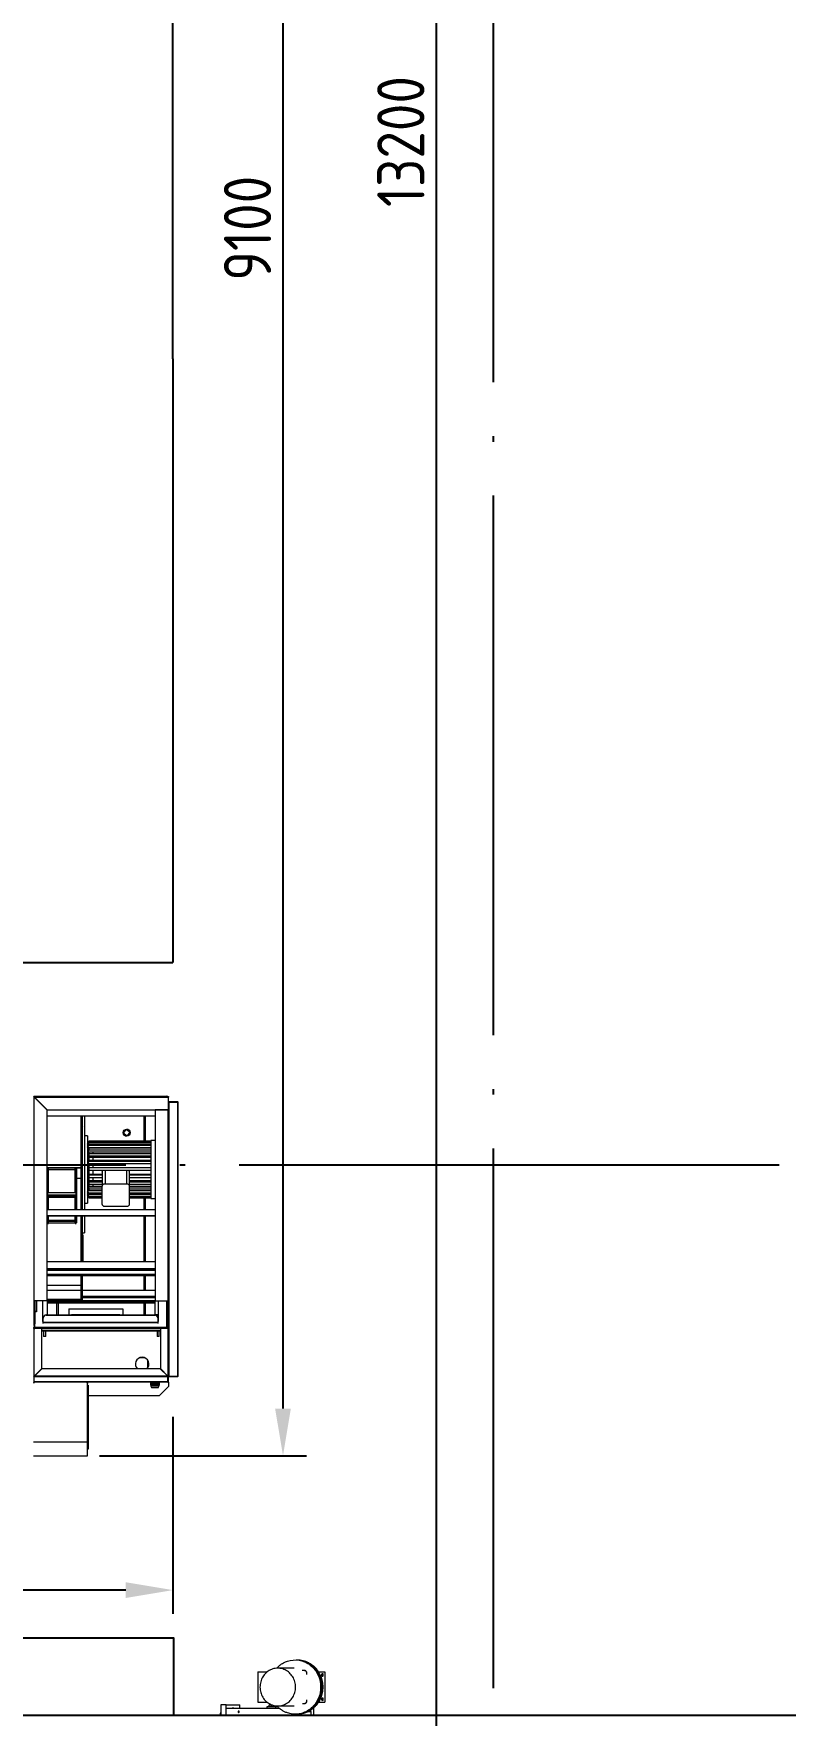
# Model space of a CAD drawing. Extents: x -2187 to 96136, y -11110 to 52208.
# Drawn here: x 51324 to 54108, y 23622 to 29856 of the extents above; entities that cross this region are included whole.
import ezdxf

# ---------------------------------------------------------------- set-up
doc = ezdxf.new("R2010")
doc.units = 0
doc.header["$LTSCALE"] = 1000
doc.header["$MEASUREMENT"] = 0
doc.linetypes.add('DOTE', pattern=[2.42, 2, -0.2, 0.02, -0.2])
for name, color, linetype in [('02', 7, 'Continuous'), ('DOTE', 14, 'DOTE'), ('设备型号', 7, 'Continuous')]:
    doc.layers.add(name, color=color, linetype=linetype)
doc.styles.get("Standard").update_dxf_attribs({"font": 'gbenor.shx', "bigfont": 'gbcbig.shx'})
doc.dimstyles.new('ISO-25', dxfattribs={"dimscale": 70, "dimtxt": 2.5, "dimasz": 2.5, "dimexe": 1.25, "dimexo": 0.625, "dimtad": 1, "dimtxsty": 'Standard', "dimcen": 2.5, "dimadec": 0, "dimazin": 0, "dimtfac": 1, "dimtmove": 0, "dimatfit": 3, "dimfxl": 0, "dimarcsym": 0})

# ---------------------------------------------------------------- blocks, each defined once
blk = doc.blocks.new('*D139')
at = {"color": 0, "lineweight": -2}
for p, q in [((50994.9, 33684.5), (52335.1, 33684.5)), ((52247.6, 33509.5), (52247.6, 24759.5)), ((51567.6, 24584.5), (52335.1, 24584.5))]:
    blk.add_line(p, q, dxfattribs=at)
at = {"color": 0}
for points in [[(52218.4, 33509.5), (52276.7, 33509.5), (52247.6, 33684.5)], [(52218.4, 24759.5), (52276.7, 24759.5), (52247.6, 24584.5)]]:
    blk.add_solid(points, dxfattribs=at)
at = {"layer": 'Defpoints', "color": 0}
for p in [(50951.1, 33684.5), (51523.8, 24584.5), (52247.6, 24584.5)]:
    blk.add_point(p, dxfattribs=at)
at = {"color": 0, "insert": (52116.3, 29134.5), "char_height": 175, "attachment_point": 5, "rotation": 90}
blk.add_mtext('9100', dxfattribs=at)
blk = doc.blocks.new('*D138')
at = {"color": 0, "lineweight": -2}
for p, q in [((47340.1, 24729.1), (47340.1, 23998.9)), ((51840.1, 24729.1), (51840.1, 23998.9)), ((51665.1, 24086.4), (47515.1, 24086.4))]:
    blk.add_line(p, q, dxfattribs=at)
at = {"color": 0}
for points in [[(47515.1, 24115.6), (47515.1, 24057.2), (47340.1, 24086.4)], [(51665.1, 24115.6), (51665.1, 24057.2), (51840.1, 24086.4)]]:
    blk.add_solid(points, dxfattribs=at)
at = {"layer": 'Defpoints', "color": 0}
for p in [(47340.1, 24772.8), (51840.1, 24772.8), (47340.1, 24086.4)]:
    blk.add_point(p, dxfattribs=at)
at = {"color": 0, "insert": (49605.7, 24217.7), "char_height": 175, "attachment_point": 5}
blk.add_mtext('4500', dxfattribs=at)
blk = doc.blocks.new('*D140')
at = {"color": 0, "lineweight": -2}
for p, q in [((52096.9, 35905.8), (52902.9, 35905.8)), ((52815.4, 35730.8), (52815.4, 22880.8)), ((46777.2, 22705.8), (52902.9, 22705.8))]:
    blk.add_line(p, q, dxfattribs=at)
at = {"color": 0}
for points in [[(52786.2, 35730.8), (52844.5, 35730.8), (52815.4, 35905.8)], [(52786.2, 22880.8), (52844.5, 22880.8), (52815.4, 22705.8)]]:
    blk.add_solid(points, dxfattribs=at)
at = {"layer": 'Defpoints', "color": 0}
for p in [(52053.1, 35905.8), (46733.5, 22705.8), (52815.4, 22705.8)]:
    blk.add_point(p, dxfattribs=at)
at = {"color": 0, "insert": (52684.1, 29455.8), "char_height": 175, "attachment_point": 5, "rotation": 90}
blk.add_mtext('13200', dxfattribs=at)

msp = doc.modelspace()

# ---------------------------------------------------------------- linework, layer by layer
msp.add_line((51840.112, 28649.808), (51840.112, 31182.378))
at = {"color": 7, "linetype": 'Continuous', "lineweight": 15}
for p, q in [((51325.824, 25914.04), (51323.824, 25914.04)), ((51326.324, 25914.54), (51326.324, 25916.54)), ((51326.324, 25916.54), (51823.824, 25916.54)), ((51326.324, 25913.333), (51373.824, 25865.833)), ((51327.032, 25914.04), (51823.824, 25914.04)), ((51374.532, 25866.54), (51327.032, 25914.04)), ((51331.824, 25917.04), (51817.824, 25917.04)), ((51334.824, 25906.247), (51334.824, 25904.833)), ((51357.824, 25881.833), (51357.824, 25883.247)), ((51823.824, 25916.54), (51823.824, 25914.04)), ((51823.824, 25866.54), (51823.824, 25914.04)), ((51823.824, 25897.04), (51856.824, 25897.04)), ((51823.824, 25895.54), (51856.824, 25895.54)), ((51825.824, 25895.04), (51823.824, 25895.04)), ((51825.824, 24879.04), (51825.824, 25895.04)), ((51856.824, 25895.04), (51825.824, 25895.04)), ((51856.824, 25895.54), (51856.824, 25897.04)), ((51856.824, 25895.04), (51856.824, 24879.04)), ((51857.324, 25895.04), (51856.824, 25895.04)), ((51857.324, 25895.04), (51858.824, 25895.04)), ((51858.824, 24879.04), (51858.824, 25895.04)), ((51373.824, 25866.54), (51373.824, 25865.833)), ((51374.532, 25866.54), (51373.824, 25866.54)), ((51373.824, 25159.54), (51373.824, 25865.833)), ((51373.824, 25843.94), (51773.824, 25843.94)), ((51374.532, 25866.54), (51823.824, 25866.54)), ((51498.824, 25843.94), (51498.824, 25496.555)), ((51503.824, 25843.94), (51503.824, 25496.555)), ((51511.824, 25843.94), (51511.824, 25521.009)), ((51738.824, 25750.54), (51738.824, 25843.94)), ((51773.824, 25866.04), (51773.824, 25866.54)), ((51821.624, 25866.04), (51773.824, 25866.04)), ((51773.824, 25866.04), (51773.824, 25158.54)), ((51785.824, 25866.54), (51785.824, 25866.04)), ((51815.824, 25866.54), (51815.824, 25866.04)), ((51816.824, 25866.54), (51816.824, 25866.04)), ((51818.824, 25866.54), (51818.824, 25866.04)), ((51821.624, 25866.04), (51821.624, 25158.54)), ((51821.624, 25866.04), (51823.824, 25866.04)), ((51821.824, 25866.54), (51821.824, 25866.04)), ((51823.824, 25866.04), (51823.824, 25866.54)), ((51823.824, 25866.04), (51823.824, 25158.54)), ((51523.824, 25770.54), (51511.824, 25770.54)), ((51523.824, 25770.54), (51523.824, 25520.54)), ((51529.643, 25750.54), (51523.824, 25742.215)), ((51523.824, 25742.157), (51529.643, 25750.48)), ((51529.643, 25748.442), (51523.824, 25740.301)), ((51523.824, 25737.992), (51529.643, 25745.985)), ((51758.349, 25750.54), (51529.643, 25750.54)), ((51529.643, 25750.48), (51529.643, 25750.54)), ((51758.349, 25750.48), (51529.643, 25750.48)), ((51529.643, 25745.985), (51529.643, 25748.442)), ((51758.349, 25748.442), (51529.643, 25748.442)), ((51758.349, 25745.985), (51529.643, 25745.985)), ((51656.835, 25781.531), (51668.315, 25794.029)), ((51669.333, 25770.051), (51656.835, 25781.531)), ((51680.814, 25782.549), (51668.315, 25794.029)), ((51669.333, 25770.051), (51680.814, 25782.549)), ((51773.824, 25753.04), (51758.349, 25753.04)), ((51758.349, 25753.04), (51758.349, 25538.04)), ((51523.954, 25740.482), (51523.824, 25740.482)), ((51529.643, 25739.53), (51523.824, 25732.117)), ((51527.173, 25736.383), (51523.824, 25736.383)), ((51526.884, 25736.015), (51523.824, 25736.015)), ((51523.824, 25727.526), (51529.643, 25734.645)), ((51523.922, 25732.274), (51523.824, 25733.032)), ((51758.349, 25726.094), (51523.824, 25726.094)), ((51529.643, 25724.213), (51523.824, 25718.033)), ((51523.824, 25711.474), (51529.643, 25717.232)), ((51758.349, 25710.315), (51523.824, 25710.315)), ((51529.643, 25703.534), (51523.824, 25699.009)), ((51523.824, 25690.928), (51529.643, 25694.934)), ((51758.349, 25690.122), (51523.824, 25690.122)), ((51529.643, 25734.645), (51529.643, 25739.53)), ((51758.349, 25739.53), (51529.643, 25739.53)), ((51758.349, 25734.645), (51529.643, 25734.645)), ((51529.643, 25717.232), (51529.643, 25724.213)), ((51758.349, 25724.213), (51529.643, 25724.213)), ((51758.349, 25717.232), (51529.643, 25717.232)), ((51529.643, 25694.934), (51529.643, 25703.534)), ((51758.349, 25703.534), (51529.643, 25703.534)), ((51758.349, 25694.934), (51529.643, 25694.934)), ((51373.824, 25651.616), (51498.824, 25651.616)), ((51373.824, 25645.87), (51376.947, 25645.87)), ((51376.947, 25496.555), (51376.947, 25651.616)), ((51378.947, 25560.151), (51378.947, 25651.616)), ((51378.947, 25645.87), (51476.824, 25645.87)), ((51476.824, 25645.87), (51476.824, 25565.24)), ((51477.947, 25560.151), (51477.947, 25651.616)), ((51481.947, 25496.555), (51481.947, 25651.616)), ((51482.824, 25651.616), (51482.824, 25496.555)), ((51529.643, 25678.903), (51523.824, 25676.341)), ((51523.824, 25667.289), (51526.323, 25668.14)), ((51758.349, 25666.891), (51523.824, 25666.891)), ((51529.643, 25651.999), (51523.824, 25651.574)), ((51523.824, 25642.168), (51529.643, 25641.988)), ((51578.349, 25626.651), (51523.824, 25626.651)), ((51529.643, 25624.654), (51523.824, 25626.396)), ((51526.323, 25668.14), (51758.349, 25668.14)), ((51529.643, 25675.662), (51529.643, 25678.903)), ((51758.349, 25678.903), (51529.643, 25678.903)), ((51758.349, 25675.662), (51529.643, 25675.662)), ((51529.643, 25641.988), (51529.643, 25651.999)), ((51758.349, 25651.999), (51529.643, 25651.999)), ((51758.349, 25641.988), (51529.643, 25641.988)), ((51529.643, 25614.949), (51529.643, 25624.654)), ((51578.349, 25624.654), (51529.643, 25624.654)), ((51578.349, 25635.559), (51578.349, 25584.077)), ((51678.349, 25635.559), (51678.349, 25584.077)), ((51758.349, 25626.651), (51678.349, 25626.651)), ((51758.349, 25624.654), (51678.349, 25624.654)), ((51378.947, 25560.151), (51477.947, 25560.151)), ((51482.824, 25613.54), (51498.824, 25613.54)), ((51523.824, 25617.277), (51529.643, 25614.949)), ((51578.349, 25603.078), (51523.824, 25603.078)), ((51529.643, 25598.733), (51523.824, 25602.522)), ((51523.824, 25594.312), (51529.643, 25589.994)), ((51578.349, 25582.399), (51523.824, 25582.399)), ((51529.643, 25576.002), (51523.824, 25581.58)), ((51523.824, 25574.838), (51529.643, 25568.825)), ((51578.349, 25566.023), (51523.824, 25566.023)), ((51529.643, 25558.009), (51523.824, 25564.997)), ((51523.824, 25560.182), (51529.643, 25552.883)), ((51526.884, 25555.065), (51523.972, 25558.775)), ((51578.349, 25614.949), (51529.643, 25614.949)), ((51529.643, 25589.994), (51529.643, 25598.733)), ((51578.349, 25598.733), (51529.643, 25598.733)), ((51578.349, 25589.994), (51529.643, 25589.994)), ((51578.349, 25576.002), (51529.643, 25576.002)), ((51529.643, 25568.825), (51529.643, 25576.002)), ((51578.349, 25568.825), (51529.643, 25568.825)), ((51578.349, 25516.233), (51578.349, 25584.077)), ((51588.349, 25592.557), (51668.349, 25592.557)), ((51758.349, 25614.949), (51678.349, 25614.949)), ((51758.349, 25603.078), (51678.349, 25603.078)), ((51758.349, 25598.733), (51678.349, 25598.733)), ((51758.349, 25589.994), (51678.349, 25589.994)), ((51678.349, 25584.077), (51678.349, 25516.233)), ((51758.349, 25582.399), (51678.349, 25582.399)), ((51758.349, 25576.002), (51678.349, 25576.002)), ((51758.349, 25568.825), (51678.349, 25568.825)), ((51758.349, 25566.023), (51678.349, 25566.023)), ((51373.824, 25553.667), (51376.947, 25553.667)), ((51373.824, 25547.076), (51376.947, 25547.076)), ((51773.824, 25496.555), (51373.824, 25496.555)), ((51378.947, 25496.555), (51378.947, 25551.311)), ((51378.947, 25551.311), (51477.947, 25551.311)), ((51378.947, 25547.076), (51476.824, 25547.076)), ((51378.947, 25542.761), (51476.824, 25542.761)), ((51476.824, 25547.076), (51476.824, 25496.555)), ((51477.947, 25496.555), (51477.947, 25551.311)), ((51511.824, 25521.009), (51511.824, 25496.555)), ((51511.824, 25520.54), (51523.824, 25520.54)), ((51527.903, 25555.065), (51523.824, 25555.065)), ((51529.643, 25545.982), (51523.824, 25553.903)), ((51523.824, 25551.343), (51526.323, 25547.871)), ((51523.954, 25550.599), (51523.824, 25550.779)), ((51524.36, 25550.599), (51523.824, 25550.599)), ((51524.594, 25550.274), (51523.824, 25550.274)), ((51529.643, 25540.739), (51523.824, 25549.053)), ((51523.824, 25548.865), (51529.643, 25540.54)), ((51526.323, 25547.871), (51526.845, 25547.871)), ((51578.349, 25558.009), (51529.643, 25558.009)), ((51529.643, 25552.883), (51529.643, 25558.009)), ((51578.349, 25552.883), (51529.643, 25552.883)), ((51578.349, 25545.982), (51529.643, 25545.982)), ((51529.643, 25544.953), (51529.643, 25545.982)), ((51578.349, 25544.953), (51529.643, 25544.953)), ((51578.349, 25540.739), (51529.643, 25540.739)), ((51529.643, 25540.54), (51529.643, 25540.739)), ((51529.643, 25540.54), (51578.349, 25540.54)), ((51668.349, 25507.752), (51588.349, 25507.752)), ((51758.349, 25558.009), (51678.349, 25558.009)), ((51758.349, 25552.883), (51678.349, 25552.883)), ((51758.349, 25545.982), (51678.349, 25545.982)), ((51758.349, 25544.953), (51678.349, 25544.953)), ((51758.349, 25540.739), (51678.349, 25540.739)), ((51678.349, 25540.54), (51758.349, 25540.54)), ((51738.824, 25496.555), (51738.824, 25540.54)), ((51758.349, 25538.04), (51773.824, 25538.04)), ((51373.824, 25474.648), (51773.824, 25474.648)), ((51373.824, 25473.203), (51773.824, 25473.203)), ((51373.824, 25448.196), (51376.947, 25448.196)), ((51373.824, 25448.04), (51376.833, 25448.04)), ((51376.947, 25445.54), (51376.947, 25473.203)), ((51376.947, 25445.54), (51378.947, 25445.54)), ((51378.947, 25457.277), (51378.947, 25473.203)), ((51378.947, 25457.277), (51477.947, 25457.277)), ((51378.947, 25445.54), (51378.947, 25454.169)), ((51378.947, 25454.169), (51477.947, 25454.169)), ((51378.947, 25448.196), (51476.824, 25448.196)), ((51378.947, 25448.04), (51476.824, 25448.04)), ((51476.824, 25473.203), (51476.824, 25461.17)), ((51476.824, 25454.169), (51476.824, 25448.196)), ((51476.824, 25448.04), (51477.947, 25448.04)), ((51476.824, 25448.04), (51476.824, 25448.04)), ((51477.947, 25457.277), (51477.947, 25473.203)), ((51477.947, 25445.54), (51477.947, 25454.169)), ((51477.947, 25445.54), (51481.947, 25445.54)), ((51481.947, 25445.54), (51481.947, 25473.203)), ((51481.947, 25448.04), (51482.824, 25448.04)), ((51482.824, 25473.203), (51482.824, 25448.04)), ((51498.824, 25473.203), (51498.824, 25303.94)), ((51503.824, 25473.203), (51503.824, 25303.94)), ((51511.824, 25473.203), (51511.824, 25410.54)), ((51738.824, 25303.94), (51738.824, 25473.203)), ((51503.824, 25410.54), (51511.824, 25410.54)), ((51506.824, 25402.892), (51503.824, 25402.892)), ((51506.824, 25397.539), (51503.824, 25397.539)), ((51506.824, 25402.892), (51506.824, 25397.539)), ((51506.824, 25397.539), (51506.824, 25303.94)), ((51373.824, 25303.94), (51773.824, 25303.94)), ((51373.824, 25278.94), (51773.824, 25278.94)), ((51373.824, 25272.048), (51773.824, 25272.048)), ((51373.824, 25257.276), (51773.824, 25257.276)), ((51373.824, 25252.935), (51773.824, 25252.935)), ((51498.824, 25252.935), (51498.824, 25163.634)), ((51503.824, 25252.935), (51503.824, 25163.634)), ((51738.824, 25198.011), (51738.824, 25252.935)), ((51373.824, 25198.011), (51498.824, 25198.011)), ((51503.824, 25198.011), (51773.824, 25198.011)), ((51326.824, 25159.54), (51373.824, 25159.54)), ((51326.824, 25067.58), (51326.824, 25159.54)), ((51334.824, 25159.54), (51334.824, 25118.863)), ((51357.824, 25081.629), (51357.824, 25159.54)), ((51503.824, 25163.634), (51373.824, 25163.634)), ((51503.824, 25160.618), (51373.824, 25160.618)), ((51373.824, 25160.033), (51773.824, 25160.033)), ((51373.824, 25159.54), (51373.824, 25107.247)), ((51373.824, 25158.064), (51773.824, 25158.064)), ((51373.824, 25153.375), (51773.824, 25153.375)), ((51373.824, 25151.105), (51773.824, 25151.105)), ((51408.824, 25151.105), (51408.824, 25106.54)), ((51453.824, 25129.54), (51653.824, 25129.54)), ((51453.824, 25129.54), (51453.824, 25106.54)), ((51503.824, 25163.634), (51498.824, 25163.634)), ((51773.824, 25174.893), (51503.824, 25174.893)), ((51503.824, 25173.416), (51773.824, 25173.416)), ((51503.824, 25170.464), (51773.824, 25170.464)), ((51503.824, 25163.634), (51503.824, 25160.618)), ((51653.824, 25129.54), (51653.824, 25106.54)), ((51738.824, 25106.54), (51738.824, 25151.105)), ((51773.824, 25158.54), (51821.624, 25158.54)), ((51773.824, 25107.04), (51773.824, 25158.54)), ((51785.824, 25158.54), (51785.824, 25081.629)), ((51815.824, 25158.54), (51815.824, 25059.722)), ((51823.824, 25158.54), (51821.624, 25158.54)), ((51821.824, 25158.54), (51821.824, 25157.54)), ((51821.824, 25059.54), (51821.824, 25157.54)), ((51821.824, 25157.54), (51823.824, 25157.54)), ((51823.824, 25157.54), (51823.824, 25158.54)), ((51823.824, 25059.54), (51823.824, 25157.54)), ((51325.824, 25067.737), (51325.824, 25060.745)), ((51325.824, 25060.745), (51327.824, 25060.745)), ((51326.499, 25059.922), (51326.324, 25059.747)), ((51327.824, 25117.986), (51326.824, 25117.986)), ((51327.585, 25059.594), (51327.532, 25059.54)), ((51327.824, 25117.986), (51327.824, 25073.188)), ((51327.824, 25059.722), (51327.824, 25073.188)), ((51815.824, 25059.722), (51327.824, 25059.722)), ((51327.824, 25059.722), (51327.824, 25058.276)), ((51334.824, 25118.863), (51328.024, 25118.863)), ((51328.024, 25117.899), (51328.024, 25118.863)), ((51334.824, 25117.899), (51328.024, 25117.899)), ((51334.824, 25118.863), (51334.824, 25117.899)), ((51357.824, 25091.247), (51359.824, 25093.247)), ((51359.824, 25091.833), (51357.824, 25089.833)), ((51358.324, 25081.629), (51357.824, 25081.629)), ((51358.324, 25081.629), (51358.324, 25076.415)), ((51358.324, 25076.415), (51359.824, 25076.415)), ((51359.824, 25095.924), (51359.824, 25096.761)), ((51359.824, 25078.11), (51359.824, 25095.924)), ((51783.824, 25078.11), (51359.824, 25078.11)), ((51359.824, 25078.11), (51359.824, 25077.73)), ((51359.824, 25076.415), (51359.824, 25077.73)), ((51359.824, 25077.73), (51783.824, 25077.73)), ((51369.824, 25106.364), (51369.824, 25105.527)), ((51369.824, 25106.364), (51773.824, 25106.364)), ((51369.824, 25105.527), (51773.824, 25105.527)), ((51372.941, 25106.364), (51373.824, 25107.247)), ((51373.824, 25107.247), (51373.824, 25106.54)), ((51373.824, 25106.54), (51374.532, 25106.54)), ((51374.532, 25106.54), (51374.355, 25106.364)), ((51374.532, 25106.54), (51785.824, 25106.54)), ((51463.824, 25108.069), (51643.824, 25108.069)), ((51463.824, 25108.069), (51463.824, 25106.54)), ((51643.824, 25106.54), (51643.824, 25108.069)), ((51773.824, 25106.54), (51773.824, 25107.04)), ((51785.824, 25107.04), (51773.824, 25107.04)), ((51773.824, 25105.527), (51773.824, 25106.364)), ((51783.824, 25096.761), (51783.824, 25095.924)), ((51783.824, 25095.924), (51783.824, 25078.11)), ((51783.824, 25077.73), (51783.824, 25078.11)), ((51783.824, 25077.73), (51783.824, 25076.415)), ((51783.824, 25076.415), (51785.324, 25076.415)), ((51785.324, 25076.415), (51785.324, 25081.629)), ((51785.824, 25081.629), (51785.324, 25081.629)), ((51821.624, 25107.04), (51815.824, 25107.04)), ((51815.824, 25106.54), (51821.824, 25106.54)), ((51815.824, 25059.722), (51815.824, 25058.276)), ((51821.624, 25107.04), (51821.824, 25107.04)), ((51325.824, 25059.04), (51323.824, 25059.04)), ((51326.324, 25054.04), (51323.824, 25054.04)), ((51326.324, 25058.54), (51326.324, 25056.54)), ((51326.324, 25054.04), (51326.324, 25056.54)), ((51353.824, 25056.54), (51326.324, 25056.54)), ((51326.324, 24879.747), (51326.324, 25054.04)), ((51327.032, 25059.04), (51327.532, 25059.54)), ((51327.824, 25059.54), (51327.532, 25059.54)), ((51815.824, 25058.276), (51327.824, 25058.276)), ((51353.824, 24907.247), (51353.824, 25056.54)), ((51793.824, 25056.54), (51353.824, 25056.54)), ((51793.824, 25046.54), (51353.824, 25046.54)), ((51361.074, 25046.54), (51361.074, 25026.54)), ((51369.074, 25026.54), (51361.074, 25026.54)), ((51369.074, 25026.54), (51369.074, 25046.54)), ((51781.074, 25046.54), (51781.074, 25026.54)), ((51789.074, 25026.54), (51781.074, 25026.54)), ((51789.074, 25026.54), (51789.074, 25046.54)), ((51821.324, 25056.54), (51793.824, 25056.54)), ((51793.824, 25056.54), (51793.824, 24907.247)), ((51823.824, 25059.54), (51815.824, 25059.54)), ((51821.324, 25056.54), (51821.324, 25054.04)), ((51823.824, 25056.54), (51821.324, 25056.54)), ((51821.324, 25054.04), (51821.324, 24879.747)), ((51823.824, 25054.04), (51821.324, 25054.04)), ((51823.824, 25059.04), (51823.824, 25059.54)), ((51823.824, 25059.04), (51823.824, 25056.54)), ((51823.824, 25054.04), (51823.824, 25056.54)), ((51823.824, 25054.04), (51823.824, 24879.04)), ((51718.824, 24948.54), (51732.824, 24948.54)), ((51745.318, 24940.193), (51745.318, 24908.888)), ((51746.025, 24939.269), (51746.025, 24909.811)), ((51747.025, 24937.789), (51747.025, 24911.291)), ((51325.824, 24879.04), (51323.824, 24879.04)), ((51323.824, 24876.54), (51325.824, 24876.54)), ((51325.824, 24858.64), (51325.824, 24876.54)), ((51326.178, 24858.64), (51326.178, 24876.54)), ((51821.471, 24876.54), (51326.178, 24876.54)), ((51353.824, 24907.247), (51326.324, 24879.747)), ((51326.324, 24878.54), (51326.324, 24876.54)), ((51327.032, 24879.04), (51354.532, 24906.54)), ((51820.617, 24879.04), (51327.032, 24879.04)), ((51793.117, 24906.54), (51354.532, 24906.54)), ((51793.117, 24906.54), (51820.617, 24879.04)), ((51821.324, 24879.747), (51793.824, 24907.247)), ((51821.324, 24878.54), (51821.324, 24876.54)), ((51821.471, 24858.64), (51821.471, 24876.54)), ((51821.824, 24879.04), (51823.824, 24879.04)), ((51821.824, 24858.64), (51821.824, 24876.54)), ((51823.824, 24876.54), (51821.824, 24876.54)), ((51823.824, 24879.04), (51825.824, 24879.04)), ((51823.824, 24876.54), (51823.824, 24879.04)), ((51856.824, 24878.54), (51823.824, 24878.54)), ((51856.824, 24877.04), (51823.824, 24877.04)), ((51823.824, 24858.64), (51823.824, 24876.54)), ((51825.824, 24879.04), (51856.824, 24879.04)), ((51856.824, 24879.04), (51857.324, 24879.04)), ((51856.824, 24878.54), (51856.824, 24877.04)), ((51857.324, 24879.04), (51858.824, 24879.04)), ((51323.824, 24858.64), (51325.824, 24858.64)), ((51324.362, 24857.271), (51324.362, 24854.544)), ((51324.362, 24856.54), (51325.924, 24856.54)), ((51325.924, 24858.54), (51325.924, 24856.54)), ((51821.724, 24856.54), (51325.924, 24856.54)), ((51821.471, 24858.64), (51326.178, 24858.64)), ((51523.824, 24856.54), (51523.824, 24852.54)), ((51523.824, 24636.54), (51523.824, 24852.54)), ((51523.824, 24845.54), (51525.824, 24845.54)), ((51525.824, 24825.54), (51523.824, 24825.54)), ((51525.824, 24845.54), (51525.824, 24825.54)), ((51525.824, 24825.54), (51525.824, 24628.54)), ((51757.324, 24856.54), (51757.324, 24855.04)), ((51789.324, 24855.04), (51757.324, 24855.04)), ((51757.324, 24855.04), (51757.324, 24845.656)), ((51757.561, 24845.54), (51757.524, 24845.54)), ((51757.561, 24845.54), (51789.087, 24845.54)), ((51759.603, 24839.364), (51787.046, 24839.364)), ((51760.324, 24855.04), (51760.324, 24850.04)), ((51786.324, 24850.04), (51760.324, 24850.04)), ((51762.635, 24836.941), (51784.014, 24836.941)), ((51786.324, 24850.04), (51786.324, 24855.04)), ((51823.824, 24841.54), (51788.824, 24806.54)), ((51789.124, 24845.54), (51789.087, 24845.54)), ((51789.324, 24856.54), (51789.324, 24855.04)), ((51789.324, 24855.04), (51789.324, 24845.656)), ((51821.724, 24858.54), (51821.724, 24856.54)), ((51823.824, 24856.54), (51821.724, 24856.54)), ((51823.824, 24858.64), (51821.824, 24858.64)), ((51823.824, 24856.54), (51823.824, 24841.54)), ((51788.824, 24806.54), (51525.824, 24806.54)), ((51323.824, 24636.54), (51523.824, 24636.54)), ((51523.824, 24584.54), (51523.824, 24636.54)), ((51523.824, 24628.54), (51525.824, 24628.54)), ((51525.824, 24628.54), (51525.824, 24608.54)), ((51323.824, 24584.54), (51523.824, 24584.54)), ((51525.824, 24608.54), (51523.824, 24608.54)), ((52154.815, 23783.007), (52154.815, 23671.007)), ((52154.815, 23783.007), (52188.616, 23783.007)), ((52288.734, 23797.09), (52228.212, 23797.09)), ((52378.88, 23783.007), (52402.179, 23783.007)), ((52402.179, 23783.007), (52402.179, 23671.007)), ((52036.756, 23660.507), (52017.962, 23660.507)), ((52017.962, 23660.507), (52017.962, 23623.507)), ((52234.59, 23647.507), (52036.506, 23647.507)), ((52036.506, 23647.507), (52036.506, 23623.507)), ((52036.756, 23647.507), (52036.756, 23660.507)), ((52036.756, 23660.507), (52087.717, 23660.507)), ((52087.717, 23647.507), (52087.717, 23660.507)), ((52154.815, 23671.007), (52188.616, 23671.007)), ((52188.577, 23647.507), (52188.577, 23655.507)), ((52188.577, 23655.507), (52219.708, 23655.507)), ((52207.55, 23660.007), (52198.153, 23660.007)), ((52219.708, 23655.507), (52219.708, 23647.507)), ((52219.708, 23655.507), (52226.118, 23655.507)), ((52228.212, 23656.925), (52288.76, 23656.925)), ((52309.017, 23627.007), (52309.017, 23623.507)), ((52316.884, 23623.507), (52316.884, 23628.054)), ((52341.785, 23636.507), (52349.819, 23636.507)), ((52349.819, 23636.507), (52349.819, 23641.068)), ((52352.213, 23636.507), (52349.819, 23636.507)), ((52352.213, 23623.507), (52352.213, 23636.507)), ((52358.661, 23647.507), (52360.08, 23647.507)), ((52360.08, 23647.507), (52360.08, 23623.507)), ((52378.967, 23671.007), (52402.179, 23671.007))]:
    msp.add_line(p, q, dxfattribs=at)
at = {"color": 8, "linetype": 'Continuous', "lineweight": 15}
for p, q in [((51326.324, 25067.58), (51326.324, 25913.333)), ((51328.024, 25913.047), (51328.024, 25911.633)), ((51733.324, 25750.54), (51733.324, 25843.94)), ((51818.324, 25866.04), (51818.324, 25866.54)), ((51529.042, 25726.094), (51529.042, 25723.664)), ((51529.042, 25710.315), (51529.042, 25703.179)), ((51529.042, 25690.122), (51529.042, 25678.655)), ((51543.824, 25726.094), (51543.824, 25724.213)), ((51543.824, 25710.315), (51543.824, 25703.534)), ((51543.824, 25690.122), (51543.824, 25678.903)), ((51373.824, 25652.513), (51498.824, 25652.513)), ((51529.042, 25666.891), (51529.042, 25651.969)), ((51529.042, 25641.999), (51529.042, 25626.651)), ((51543.824, 25666.891), (51543.824, 25651.999)), ((51543.824, 25641.988), (51543.824, 25626.651)), ((51588.349, 25641.988), (51588.349, 25592.557)), ((51668.349, 25641.988), (51668.349, 25592.557)), ((51529.042, 25615.185), (51529.042, 25603.078)), ((51529.042, 25590.341), (51529.042, 25582.399)), ((51529.042, 25569.339), (51529.042, 25566.023)), ((51543.824, 25614.949), (51543.824, 25603.078)), ((51543.824, 25589.994), (51543.824, 25582.399)), ((51543.824, 25568.825), (51543.824, 25566.023)), ((51733.324, 25496.555), (51733.324, 25540.54)), ((51733.324, 25303.94), (51733.324, 25473.203)), ((51773.824, 25273.624), (51373.824, 25273.624)), ((51773.824, 25272.048), (51373.824, 25272.048)), ((51733.324, 25198.011), (51733.324, 25252.935)), ((51373.824, 25216.607), (51498.824, 25216.607)), ((51328.024, 25159.54), (51328.024, 25118.863)), ((51414.324, 25151.105), (51414.324, 25106.54)), ((51733.324, 25106.54), (51733.324, 25151.105)), ((51821.624, 25158.54), (51821.624, 25107.04)), ((51326.324, 25059.747), (51326.324, 25060.022)), ((51818.324, 25107.04), (51818.324, 25106.54)), ((51327.824, 25059.04), (51327.032, 25059.04)), ((51793.824, 25048.94), (51353.824, 25048.94)), ((51823.824, 25059.04), (51815.824, 25059.04)), ((51717.576, 24948.14), (51734.073, 24948.14))]:
    msp.add_line(p, q, dxfattribs=at)
at = {"color": 7, "linetype": 'Continuous', "lineweight": 15, "flags": 128}
for points in [[(51329.041, 25916.54), (51330.264, 25916.886), (51331.824, 25917.04)], [(51823.824, 25895.04), (51823.863, 25895.43), (51823.888, 25895.54)], [(51523.824, 25558.048), (51523.959, 25558.936), (51524.261, 25559.607)], [(51578.349, 25584.077), (51578.541, 25585.731), (51579.111, 25587.322), (51580.035, 25588.788), (51581.278, 25590.073), (51582.794, 25591.128), (51584.523, 25591.912), (51586.398, 25592.394), (51588.349, 25592.557)], [(51668.349, 25592.557), (51670.3, 25592.394), (51672.176, 25591.912), (51673.905, 25591.128), (51675.42, 25590.073), (51676.664, 25588.788), (51677.588, 25587.322), (51678.157, 25585.731), (51678.349, 25584.077)], [(51588.349, 25507.752), (51586.398, 25507.915), (51584.523, 25508.398), (51582.794, 25509.182), (51581.278, 25510.236), (51580.035, 25511.521), (51579.111, 25512.987), (51578.541, 25514.578), (51578.349, 25516.233)], [(51678.349, 25516.233), (51678.157, 25514.578), (51677.588, 25512.987), (51676.664, 25511.521), (51675.42, 25510.236), (51673.905, 25509.182), (51672.176, 25508.398), (51670.3, 25507.915), (51668.349, 25507.752)], [(51325.824, 25060.745), (51325.872, 25060.51), (51326.015, 25060.284), (51326.246, 25060.075), (51326.557, 25059.893), (51326.935, 25059.743), (51327.368, 25059.632), (51327.824, 25059.564)], [(51328.024, 25117.899), (51327.985, 25117.897), (51327.948, 25117.892), (51327.913, 25117.883), (51327.883, 25117.871), (51327.858, 25117.856), (51327.84, 25117.84), (51327.828, 25117.822), (51327.824, 25117.803)], [(51823.888, 24878.54), (51823.863, 24878.65), (51823.824, 24879.04)], [(52224.529, 23796.815), (52224.883, 23797.212), (52225.379, 23797.759), (52226.871, 23799.354), (52228.376, 23800.889), (52229.903, 23802.374), (52231.458, 23803.815), (52233.05, 23805.22), (52234.684, 23806.594), (52236.372, 23807.944), (52238.174, 23809.313), (52238.773, 23809.753), (52239.852, 23810.54), (52242.688, 23812.479), (52245.909, 23814.483), (52249.392, 23816.462), (52256.715, 23820.028), (52264.312, 23822.932), (52274.767, 23825.727), (52285.467, 23827.249), (52296.267, 23827.473), (52307.021, 23826.395), (52317.582, 23824.033), (52327.811, 23820.428), (52334.026, 23817.543), (52339.941, 23814.265), (52342.084, 23812.944), (52344.069, 23811.642), (52345.862, 23810.387), (52347.022, 23809.544), (52347.558, 23809.15), (52347.954, 23808.855), (52348.345, 23808.56), (52352.798, 23804.941), (52357.703, 23800.324), (52358.326, 23799.683), (52358.947, 23799.032), (52359.566, 23798.37), (52360.183, 23797.695), (52360.801, 23797.008), (52361.509, 23796.201), (52362.17, 23795.437), (52363.345, 23794.065), (52366.054, 23790.627), (52368.866, 23786.67), (52374.259, 23777.811), (52378.811, 23768.321), (52382.41, 23758.363), (52385.01, 23748.048), (52386.576, 23737.492), (52387.088, 23726.815), (52386.537, 23716.141), (52384.934, 23705.591), (52382.296, 23695.286), (52378.661, 23685.344), (52376.02, 23679.598), (52373.049, 23674.044), (52369.779, 23668.726), (52366.384, 23663.843), (52363.1, 23659.665), (52361.92, 23658.297), (52361.257, 23657.536), (52360.918, 23657.15), (52360.668, 23656.869), (52356.668, 23652.665), (52352.514, 23648.833), (52351.744, 23648.177), (52350.964, 23647.528), (52350.172, 23646.884), (52349.366, 23646.246), (52348.547, 23645.612), (52347.712, 23644.981), (52346.721, 23644.254), (52345.542, 23643.403), (52343.723, 23642.142), (52341.709, 23640.835), (52337.24, 23638.189), (52332.43, 23635.68), (52327.473, 23633.448), (52319.343, 23630.509), (52310.986, 23628.354), (52302.474, 23627.007), (52302.474, 23627.007)], [(52296.616, 23627.007), (52302.182, 23627.183), (52307.73, 23627.709), (52313.238, 23628.584), (52318.688, 23629.805), (52324.06, 23631.367), (52329.336, 23633.265), (52334.497, 23635.493), (52339.525, 23638.042), (52344.402, 23640.903), (52349.111, 23644.067), (52353.636, 23647.522), (52357.961, 23651.256), (52362.07, 23655.257), (52365.949, 23659.509), (52369.585, 23663.999), (52372.964, 23668.709), (52376.076, 23673.625), (52378.908, 23678.728), (52381.451, 23684.001), (52383.696, 23689.425), (52385.635, 23694.98), (52387.262, 23700.649), (52388.57, 23706.41), (52389.555, 23712.243), (52390.214, 23718.128), (52390.544, 23724.044), (52390.544, 23729.971), (52390.214, 23735.887), (52389.555, 23741.772), (52388.57, 23747.605), (52387.262, 23753.366), (52385.635, 23759.034), (52383.696, 23764.59), (52381.451, 23770.014), (52378.908, 23775.287), (52376.076, 23780.39), (52372.964, 23785.305), (52369.585, 23790.016), (52365.949, 23794.506), (52362.07, 23798.758), (52357.961, 23802.759), (52353.636, 23806.493), (52349.111, 23809.948), (52344.402, 23813.112), (52339.525, 23815.973), (52334.497, 23818.522), (52329.336, 23820.749), (52324.06, 23822.648), (52318.688, 23824.21), (52313.238, 23825.43), (52307.73, 23826.306), (52302.182, 23826.832), (52296.616, 23827.007)], [(52300.036, 23627.007), (52305.603, 23627.183), (52311.15, 23627.709), (52316.658, 23628.584), (52322.108, 23629.805), (52327.48, 23631.367), (52332.756, 23633.265), (52337.917, 23635.493), (52342.945, 23638.042), (52347.822, 23640.903), (52352.531, 23644.067), (52357.056, 23647.522), (52361.381, 23651.256), (52365.49, 23655.257), (52369.369, 23659.509), (52373.005, 23663.999), (52376.385, 23668.709), (52379.496, 23673.625), (52382.328, 23678.728), (52384.871, 23684.001), (52387.116, 23689.425), (52389.055, 23694.98), (52390.682, 23700.649), (52391.99, 23706.41), (52392.975, 23712.243), (52393.634, 23718.128), (52393.964, 23724.044), (52393.964, 23729.971), (52393.634, 23735.887), (52392.975, 23741.772), (52391.99, 23747.605), (52390.682, 23753.366), (52389.055, 23759.034), (52387.116, 23764.59), (52384.871, 23770.014), (52382.328, 23775.287), (52379.496, 23780.39), (52376.385, 23785.305), (52373.005, 23790.016), (52369.369, 23794.506), (52365.49, 23798.758), (52361.381, 23802.759), (52357.056, 23806.493), (52352.531, 23809.948), (52347.822, 23813.112), (52342.945, 23815.973), (52337.917, 23818.522), (52332.756, 23820.749), (52327.48, 23822.648), (52322.108, 23824.21), (52316.658, 23825.43), (52311.15, 23826.306), (52305.603, 23826.832), (52300.036, 23827.007)], [(52228.212, 23656.925), (52232.91, 23657.104), (52237.584, 23657.638), (52242.21, 23658.527), (52246.765, 23659.764), (52251.226, 23661.344), (52255.569, 23663.258), (52259.773, 23665.498), (52263.816, 23668.05), (52267.678, 23670.904), (52271.338, 23674.043), (52274.779, 23677.452), (52277.982, 23681.113), (52280.932, 23685.009), (52283.613, 23689.118), (52286.012, 23693.421), (52288.116, 23697.894), (52289.915, 23702.516), (52291.4, 23707.263), (52292.562, 23712.11), (52293.397, 23717.034), (52293.9, 23722.008), (52294.067, 23727.007), (52293.9, 23732.007), (52293.397, 23736.981), (52292.562, 23741.904), (52291.4, 23746.752), (52289.915, 23751.499), (52288.116, 23756.121), (52286.012, 23760.594), (52283.613, 23764.897), (52280.932, 23769.006), (52277.982, 23772.902), (52274.779, 23776.563), (52271.338, 23779.972), (52267.678, 23783.111), (52263.816, 23785.964), (52259.773, 23788.517), (52255.569, 23790.757), (52251.226, 23792.671), (52246.765, 23794.251), (52242.21, 23795.488), (52237.584, 23796.376), (52232.91, 23796.911), (52228.212, 23797.09), (52223.513, 23796.911), (52218.839, 23796.376), (52214.213, 23795.488), (52209.658, 23794.251), (52205.197, 23792.671), (52200.854, 23790.757), (52196.65, 23788.517), (52192.607, 23785.964), (52188.746, 23783.111), (52185.085, 23779.972), (52181.644, 23776.563), (52178.441, 23772.902), (52175.491, 23769.006), (52172.81, 23764.897), (52170.411, 23760.594), (52168.307, 23756.121), (52166.508, 23751.499), (52165.023, 23746.752), (52163.861, 23741.904), (52163.026, 23736.981), (52162.524, 23732.007), (52162.356, 23727.007), (52162.524, 23722.008), (52163.026, 23717.034), (52163.861, 23712.11), (52165.023, 23707.263), (52166.508, 23702.516), (52168.307, 23697.894), (52170.411, 23693.421), (52172.81, 23689.118), (52175.491, 23685.009), (52178.441, 23681.113), (52181.644, 23677.452), (52185.085, 23674.043), (52188.746, 23670.904), (52192.607, 23668.05), (52196.65, 23665.498), (52200.854, 23663.258), (52205.197, 23661.344), (52209.658, 23659.764), (52214.213, 23658.527), (52218.839, 23657.638), (52223.513, 23657.104), (52228.212, 23656.925)], [(52393.628, 23766.507), (52393.142, 23766.695), (52392.688, 23767.244), (52392.298, 23768.118), (52391.999, 23769.257), (52391.811, 23770.584), (52391.747, 23772.007), (52391.811, 23773.431), (52391.999, 23774.757), (52392.298, 23775.896), (52392.688, 23776.771), (52393.142, 23777.32), (52393.628, 23777.507), (52394.115, 23777.32), (52394.569, 23776.771), (52394.959, 23775.896), (52395.258, 23774.757), (52395.445, 23773.431), (52395.51, 23772.007), (52395.445, 23770.584), (52395.258, 23769.257), (52394.959, 23768.118), (52394.569, 23767.244), (52394.115, 23766.695), (52393.628, 23766.507)], [(52064.104, 23647.507), (52063.724, 23648.422), (52063.217, 23649.207), (52062.665, 23649.655), (52062.093, 23649.746), (52061.527, 23649.475), (52060.995, 23648.855), (52060.52, 23647.914), (52060.369, 23647.507)], [(52083.491, 23633.007), (52084.39, 23633.198), (52085.152, 23633.74), (52085.661, 23634.551), (52085.84, 23635.507), (52085.661, 23636.464), (52085.152, 23637.275), (52084.39, 23637.817), (52083.491, 23638.007), (52082.592, 23637.817), (52081.83, 23637.275), (52081.321, 23636.464), (52081.142, 23635.507), (52081.321, 23634.551), (52081.83, 23633.74), (52082.592, 23633.198), (52083.491, 23633.007)], [(52198.153, 23660.007), (52197.255, 23659.82), (52196.375, 23659.261), (52195.53, 23658.343), (52194.739, 23657.083), (52194.017, 23655.507)], [(52211.687, 23655.507), (52210.965, 23657.083), (52210.173, 23658.343), (52209.329, 23659.261), (52208.449, 23659.82), (52207.55, 23660.007), (52206.652, 23659.82), (52205.771, 23659.261), (52204.927, 23658.343), (52204.136, 23657.083), (52203.414, 23655.507)], [(52393.628, 23676.507), (52393.142, 23676.695), (52392.688, 23677.244), (52392.298, 23678.118), (52391.999, 23679.257), (52391.811, 23680.584), (52391.747, 23682.007), (52391.811, 23683.431), (52391.999, 23684.757), (52392.298, 23685.896), (52392.688, 23686.771), (52393.142, 23687.32), (52393.628, 23687.507), (52394.115, 23687.32), (52394.569, 23686.771), (52394.959, 23685.896), (52395.258, 23684.757), (52395.445, 23683.431), (52395.51, 23682.007), (52395.445, 23680.584), (52395.258, 23679.257), (52394.959, 23678.118), (52394.569, 23677.244), (52394.115, 23676.695), (52393.628, 23676.507)]]:
    msp.add_lwpolyline(points, dxfattribs=at)
msp.add_lwpolyline([(46733.469, 23622.073), (46733.469, 23909.152), (51841.663, 23909.152), (51841.663, 23622.073)])
at = {"color": 7, "linetype": 'Continuous', "lineweight": 15}
msp.add_circle((51668.824, 25782.04), 13, dxfattribs=at)
for centre, radius, start, end in [((51326.324, 25914.04), 2.5, 90, 180), ((51326.324, 25914.04), 0.5, 90, 180), ((51327.111, 25912.913), 1.475, 104.8476436, 145.4955606), ((51817.824, 25911.04), 6, 66.4435357, 90), ((51825.824, 25895.04), 0.5, 90, 180), ((51856.824, 25895.04), 2, 0, 90), ((51856.824, 25895.04), 0.5, 0, 90), ((51508.824, 25799.04), 5, 306.8698976, 53.1301024), ((51668.824, 25782.04), 12, 92.4307992, 182.4307992), ((51668.824, 25782.04), 12, 182.4307992, 272.4307992), ((51668.824, 25782.04), 12, 2.4307992, 92.4307992), ((51668.824, 25782.04), 12, 272.4307992, 2.4307992), ((51327.994, 25114.795), 4.068, 89.5671709, 106.7048345), ((51369.63, 25096.558), 9.808, 88.8632887, 178.8162885), ((51369.63, 25095.721), 9.808, 88.8632887, 178.8162885), ((51774.019, 25096.558), 9.808, 1.1837115, 91.1367113), ((51774.019, 25095.721), 9.808, 1.1837115, 91.1367113), ((51326.324, 25059.04), 2.5, 180, 270), ((51326.324, 25054.04), 2.5, 90, 180), ((51326.324, 25059.04), 0.5, 180, 270), ((51326.324, 25054.04), 0.5, 90, 180), ((51821.324, 25054.04), 2.5, 0, 90), ((51821.324, 25054.04), 0.5, 0, 90), ((51725.824, 24924.54), 25, 313.9455196, 226.0544804), ((51326.324, 24879.04), 2.5, 180, 270), ((51326.324, 24879.04), 0.5, 180, 270), ((51821.324, 24879.04), 2.5, 270, 0), ((51821.324, 24879.04), 0.5, 270, 0), ((51825.824, 24879.04), 0.5, 180, 270), ((51856.824, 24879.04), 2, 270, 0), ((51856.824, 24879.04), 0.5, 270, 0), ((51327.824, 24852.54), 4, 90, 180), ((51519.824, 24852.54), 4, 0, 90), ((52023.954, 23624.407), 10, 126.8116184, 180)]:
    msp.add_arc(centre, radius, start, end, dxfattribs=at)
for centre, major_axis, start_param, end_param in [((51757.524, 24845.656), (-0.2, 0), 0, 1.57079633), ((51773.324, 24855.04), (-15, 0), 0, 0.52231482), ((51773.324, 24855.04), (-15, 0), 0.61547971, 2.52611294), ((51773.324, 24855.04), (15, 0), -0.52231482, 0), ((51789.124, 24845.656), (0.2, 0), 4.71238898, 6.28318531)]:
    msp.add_ellipse(centre, major_axis=major_axis, ratio=0.57735027, start_param=start_param, end_param=end_param, dxfattribs=at)
for points, knots in [([(51323.824, 25914.04), (51323.853, 25913.989), (51323.91, 25913.886), (51324.355, 25913.731), (51325.007, 25913.577), (51325.708, 25913.444), (51326.158, 25913.363), (51326.324, 25913.333)], [0, 0, 0, 0, 0.2181749, 0.4363498, 0.6545151, 0.8726803, 1, 1, 1, 1]), ([(51327.032, 25914.04), (51326.98, 25914.326), (51326.877, 25914.897), (51326.723, 25915.655), (51326.569, 25916.221), (51326.435, 25916.503), (51326.354, 25916.53), (51326.324, 25916.54)], [0, 0, 0, 0, 0.2181749, 0.4363498, 0.6545151, 0.8726803, 1, 1, 1, 1]), ([(51526.323, 25668.14), (51526.369, 25668.819), (51526.463, 25670.191), (51527.133, 25672.212), (51528.148, 25674.091), (51529.061, 25675.151), (51529.598, 25675.622), (51529.643, 25675.662)], [0, 0, 0, 0, 0.21991968, 0.44436295, 0.68570607, 0.97346275, 1, 1, 1, 1]), ([(51578.349, 25635.559), (51578.382, 25636.246), (51578.447, 25637.641), (51579.007, 25639.656), (51579.585, 25641.135), (51580.078, 25641.845), (51580.177, 25641.988)], [0, 0, 0, 0, 0.30477322, 0.61840069, 0.92316141, 1, 1, 1, 1]), ([(51676.451, 25641.988), (51676.935, 25641.155), (51678.086, 25639.173), (51678.253, 25636.885), (51678.349, 25635.559)], [0, 0, 0, 0, 0.42060144, 1, 1, 1, 1]), ([(51526.323, 25547.871), (51526.338, 25547.935), (51526.379, 25548.112), (51526.769, 25547.973), (51527.577, 25547.296), (51528.586, 25546.23), (51529.336, 25545.324), (51529.643, 25544.953)], [0, 0, 0, 0, 0.12025348, 0.33108355, 0.55634293, 0.81834752, 1, 1, 1, 1]), ([(51373.824, 25464.034), (51374.328, 25462.619), (51375.34, 25459.771), (51375.848, 25456.79), (51376.104, 25455.29)], [0, 0, 0, 0, 0.49673433, 1, 1, 1, 1]), ([(51326.324, 25059.747), (51326.039, 25059.696), (51325.468, 25059.593), (51324.709, 25059.439), (51324.143, 25059.284), (51323.861, 25059.151), (51323.834, 25059.07), (51323.824, 25059.04)], [0, 0, 0, 0, 0.2181749, 0.4363498, 0.6545151, 0.8726803, 1, 1, 1, 1]), ([(51326.324, 25056.54), (51326.376, 25056.569), (51326.479, 25056.626), (51326.633, 25057.071), (51326.787, 25057.723), (51326.92, 25058.423), (51327.002, 25058.874), (51327.032, 25059.04)], [0, 0, 0, 0, 0.2181749, 0.4363498, 0.6545151, 0.8726803, 1, 1, 1, 1]), ([(51326.324, 24879.747), (51326.039, 24879.696), (51325.468, 24879.593), (51324.709, 24879.439), (51324.143, 24879.284), (51323.861, 24879.151), (51323.834, 24879.07), (51323.824, 24879.04)], [0, 0, 0, 0, 0.2181749, 0.4363498, 0.6545151, 0.8726803, 1, 1, 1, 1]), ([(51326.324, 24876.54), (51326.376, 24876.569), (51326.479, 24876.626), (51326.633, 24877.071), (51326.787, 24877.723), (51326.92, 24878.423), (51327.002, 24878.874), (51327.032, 24879.04)], [0, 0, 0, 0, 0.2181749, 0.4363498, 0.6545151, 0.8726803, 1, 1, 1, 1]), ([(51820.617, 24879.04), (51820.669, 24878.755), (51820.772, 24878.183), (51820.926, 24877.425), (51821.08, 24876.859), (51821.213, 24876.577), (51821.295, 24876.55), (51821.324, 24876.54)], [0, 0, 0, 0, 0.2181749, 0.4363498, 0.6545151, 0.8726803, 1, 1, 1, 1]), ([(51823.824, 24879.04), (51823.796, 24879.092), (51823.739, 24879.194), (51823.294, 24879.349), (51822.641, 24879.503), (51821.941, 24879.636), (51821.49, 24879.717), (51821.324, 24879.747)], [0, 0, 0, 0, 0.2181749, 0.4363498, 0.6545151, 0.8726803, 1, 1, 1, 1]), ([(51757.561, 24845.54), (51757.691, 24845.144), (51757.953, 24844.338), (51758.7, 24842.374), (51759.25, 24840.542), (51759.603, 24839.364)], [0, 0, 0, 0, 0.25703054, 0.52225374, 1, 1, 1, 1]), ([(51759.603, 24839.364), (51759.729, 24838.988), (51759.98, 24838.238), (51760.718, 24837.412), (51761.622, 24836.994), (51762.348, 24836.956), (51762.635, 24836.941)], [0, 0, 0, 0, 0.23549572, 0.47010033, 0.79106011, 1, 1, 1, 1]), ([(51784.014, 24836.941), (51784.502, 24836.984), (51785.37, 24837.061), (51786.351, 24837.788), (51786.842, 24838.643), (51787.01, 24839.236), (51787.046, 24839.364)], [0, 0, 0, 0, 0.35935037, 0.63972496, 0.92205114, 1, 1, 1, 1]), ([(51787.046, 24839.364), (51787.233, 24840.029), (51787.613, 24841.379), (51788.418, 24843.591), (51788.829, 24844.788), (51789.087, 24845.54)], [0, 0, 0, 0, 0.26553452, 0.53866866, 1, 1, 1, 1]), ([(52297.605, 23827.339), (52299.759, 23827.425), (52305.514, 23827.657), (52314.845, 23826.574), (52325.419, 23824.253), (52334.401, 23821.073), (52341.795, 23817.634), (52346.496, 23815.021), (52349.798, 23812.979), (52351.768, 23811.689), (52353.399, 23810.539), (52354.549, 23809.696), (52355.244, 23809.185), (52355.683, 23808.856), (52357.462, 23807.508), (52360.806, 23804.787), (52364.062, 23801.724), (52366.056, 23799.683), (52366.679, 23799.032), (52367.302, 23798.369), (52367.923, 23797.694), (52368.575, 23796.972), (52369.239, 23796.219), (52370.091, 23795.236), (52371.665, 23793.426), (52373.941, 23790.526), (52377.732, 23785.204), (52382.22, 23777.876), (52386.779, 23768.394), (52390.392, 23758.418), (52393.002, 23748.085), (52394.572, 23737.51), (52395.087, 23726.815), (52394.534, 23716.122), (52392.926, 23705.553), (52390.278, 23695.231), (52387.115, 23686.595), (52383.876, 23679.568), (52380.9, 23674.019), (52377.656, 23668.769), (52374.314, 23663.975), (52371.629, 23660.537), (52369.843, 23658.498), (52369.111, 23657.66), (52368.691, 23657.184), (52367.198, 23655.515), (52364.464, 23652.649), (52361.408, 23649.833), (52359.465, 23648.175), (52358.685, 23647.525), (52357.894, 23646.881), (52357.091, 23646.242), (52356.274, 23645.608), (52355.396, 23644.942), (52354.396, 23644.208), (52353.078, 23643.252), (52351.423, 23642.095), (52348.683, 23640.319), (52344.952, 23638.107), (52340.216, 23635.628), (52334.289, 23632.954), (52327.163, 23630.386), (52318.807, 23628.181), (52313.118, 23627.399), (52310.272, 23627.007)], [0, 0, 0, 0, 0.02228494, 0.05952756, 0.09673308, 0.1338753, 0.15723946, 0.1802183, 0.18874912, 0.19678122, 0.2041724, 0.20900954, 0.21125536, 0.21291809, 0.21457022, 0.23387788, 0.25646875, 0.25945994, 0.26246878, 0.26549907, 0.26855458, 0.27163909, 0.27522176, 0.2785906, 0.28461418, 0.29916798, 0.31525823, 0.34947844, 0.38401363, 0.4185909, 0.45320047, 0.48783235, 0.52247559, 0.5571188, 0.59175058, 0.62635998, 0.66093698, 0.68166948, 0.70238498, 0.72298907, 0.74268435, 0.76035225, 0.76637566, 0.76974448, 0.77145809, 0.77271298, 0.792122, 0.81108574, 0.81448544, 0.81789977, 0.82133411, 0.82479387, 0.82828444, 0.83181131, 0.83595622, 0.84086322, 0.84834043, 0.85646763, 0.87408603, 0.89254342, 0.91109008, 0.94068742, 0.97032836, 1, 1, 1, 1]), ([(52337.934, 23818.472), (52338.563, 23818.188), (52340.825, 23817.165), (52344.515, 23815.138), (52348.21, 23812.915), (52350.915, 23811.121), (52352.549, 23809.953), (52353.896, 23808.952), (52354.975, 23808.14), (52355.974, 23807.363), (52356.908, 23806.617), (52357.825, 23805.865), (52358.726, 23805.107), (52360.733, 23803.378), (52363.8, 23800.54), (52366.519, 23797.708), (52368.005, 23796.06), (52368.424, 23795.588), (52369.155, 23794.759), (52370.934, 23792.745), (52373.608, 23789.341), (52376.936, 23784.589), (52380.165, 23779.375), (52383.125, 23773.858), (52386.344, 23766.867), (52389.481, 23758.269), (52392.095, 23747.99), (52393.668, 23737.464), (52394.183, 23726.816), (52393.63, 23716.17), (52392.019, 23705.65), (52389.368, 23695.382), (52386.119, 23686.577), (52382.654, 23679.189), (52379.289, 23673.126), (52375.916, 23667.914), (52372.779, 23663.6), (52370.492, 23660.75), (52368.911, 23658.975), (52367.999, 23657.947), (52367.218, 23657.085), (52366.394, 23656.2), (52365.601, 23655.368), (52364.806, 23654.554), (52364.008, 23653.755), (52362.22, 23652.007), (52359.249, 23649.29), (52356.301, 23646.888), (52354.536, 23645.544), (52354.101, 23645.215), (52353.334, 23644.648), (52352.025, 23643.68), (52350.123, 23642.354), (52347.842, 23640.884), (52345.378, 23639.397), (52342.782, 23637.934), (52340.099, 23636.532), (52337.361, 23635.216), (52332.211, 23632.945), (52324.452, 23630.255), (52315.32, 23628.083), (52309.579, 23627.64), (52307.409, 23627.472)], [0, 0, 0, 0, 0.00824105, 0.02962577, 0.05003186, 0.05943083, 0.06805929, 0.07377066, 0.07924889, 0.0839971, 0.0886909, 0.09334025, 0.09795504, 0.10254511, 0.12448506, 0.14694585, 0.14839732, 0.1503784, 0.15429867, 0.16128033, 0.18170839, 0.20453341, 0.22842, 0.25243939, 0.2764853, 0.31659917, 0.35676113, 0.39695557, 0.43716628, 0.47737698, 0.51757142, 0.55773338, 0.59784725, 0.62456232, 0.65124442, 0.67758801, 0.69622932, 0.71305102, 0.72003268, 0.72395295, 0.72907338, 0.73359869, 0.73807313, 0.74250574, 0.74690555, 0.7512814, 0.77178996, 0.79412855, 0.7960402, 0.79796389, 0.80056133, 0.80730428, 0.81718535, 0.82798762, 0.83945975, 0.85135025, 0.86340976, 0.87549348, 0.8875865, 0.93063545, 0.97377066, 1, 1, 1, 1]), ([(52336.357, 23774.023), (52336.372, 23774.723), (52336.397, 23775.843), (52336.435, 23777.204), (52336.458, 23778.096), (52336.343, 23779.347), (52335.983, 23781.132), (52335.027, 23783.318), (52333.647, 23785.261), (52331.893, 23786.831), (52329.884, 23787.954), (52328.257, 23788.424), (52327.123, 23788.584), (52326.395, 23788.643), (52325.348, 23788.609), (52323.997, 23788.584), (52321.88, 23788.54), (52320.255, 23788.516), (52319.16, 23788.5)], [0, 0, 0, 0, 0.074413391, 0.119084524, 0.144737454, 0.169224622, 0.252384161, 0.337323062, 0.423197414, 0.509240515, 0.59456131, 0.678328796, 0.699001423, 0.724301791, 0.761479462, 0.816608445, 0.876502734, 1, 1, 1, 1]), ([(52336.08, 23774.877), (52336.081, 23775.292), (52336.081, 23776.126), (52336.08, 23777.197), (52336.079, 23778.062), (52336.018, 23779.23), (52335.693, 23780.884), (52334.832, 23782.917), (52333.553, 23784.722), (52331.922, 23786.173), (52330.049, 23787.199), (52328.532, 23787.609), (52327.481, 23787.743), (52326.784, 23787.775), (52325.769, 23787.77), (52324.429, 23787.773), (52322.723, 23787.772), (52321.505, 23787.772), (52320.816, 23787.772)], [0, 0, 0, 0, 0.05020764, 0.10084754, 0.12938352, 0.15477099, 0.24223244, 0.33169631, 0.42231733, 0.51305294, 0.60293022, 0.69096936, 0.7126631, 0.73900926, 0.78064258, 0.84329595, 0.91138592, 1, 1, 1, 1]), ([(52381.444, 23761.365), (52381.428, 23761.411), (52381.397, 23761.502), (52381.365, 23761.594), (52381.35, 23761.64)], [0, 0, 0, 0, 0.499996521, 1, 1, 1, 1]), ([(52381.231, 23692.036), (52381.247, 23692.081), (52381.278, 23692.171), (52381.309, 23692.26), (52381.325, 23692.305)], [0, 0, 0, 0, 0.50000304, 1, 1, 1, 1]), ([(52282.971, 23627.007), (52279.755, 23627.462), (52273.328, 23628.369), (52265.228, 23630.678), (52258.613, 23633.129), (52253.402, 23635.443), (52248.399, 23638.045), (52243.775, 23640.791), (52240.513, 23642.977), (52238.637, 23644.369), (52237.667, 23645.084), (52236.677, 23645.836), (52235.518, 23646.748), (52234.401, 23647.656), (52232.23, 23649.481), (52229.07, 23652.362), (52226.258, 23655.272), (52224.82, 23656.874), (52224.668, 23657.044)], [0, 0, 0, 0, 0.14703312, 0.29389301, 0.37939907, 0.46480077, 0.54997615, 0.63202657, 0.70509168, 0.72489047, 0.73591516, 0.75864108, 0.78013921, 0.80137764, 0.82242177, 0.90570826, 0.98997691, 1, 1, 1, 1]), ([(52302.474, 23627.007), (52299.191, 23627.007), (52292.62, 23627.007), (52286.189, 23627.007), (52282.971, 23627.007)], [0, 0, 0, 0, 0.49961042, 1, 1, 1, 1]), ([(52310.272, 23627.007), (52309.277, 23627.007), (52307.287, 23627.007), (52304.797, 23627.007), (52303.33, 23627.007), (52302.824, 23627.007)], [0, 0, 0, 0, 0.395932287, 0.791903689, 1, 1, 1, 1]), ([(52319.642, 23665.776), (52320.107, 23665.769), (52321.281, 23665.751), (52323.105, 23665.715), (52324.922, 23665.69), (52326.262, 23665.633), (52327.12, 23665.699), (52328.252, 23665.859), (52329.88, 23666.325), (52331.889, 23667.446), (52333.644, 23669.013), (52335.027, 23670.954), (52335.986, 23673.139), (52336.347, 23674.924), (52336.466, 23676.175), (52336.442, 23677.068), (52336.407, 23678.321), (52336.382, 23679.333), (52336.368, 23679.925)], [0, 0, 0, 0, 0.05415729, 0.13650623, 0.21185723, 0.26540086, 0.2914473, 0.31273295, 0.39899708, 0.48688219, 0.5755336, 0.6640339, 0.75159387, 0.83734394, 0.86260158, 0.88904783, 0.93509426, 1, 1, 1, 1]), ([(52321.289, 23666.5), (52321.354, 23666.5), (52322.125, 23666.5), (52323.542, 23666.498), (52325.349, 23666.504), (52326.654, 23666.491), (52327.481, 23666.529), (52328.532, 23666.662), (52330.049, 23667.073), (52331.922, 23668.098), (52333.553, 23669.549), (52334.832, 23671.354), (52335.693, 23673.387), (52336.018, 23675.041), (52336.079, 23676.21), (52336.08, 23677.075), (52336.081, 23678.042), (52336.081, 23678.773), (52336.08, 23679.085)], [0, 0, 0, 0, 0.00865913, 0.10256488, 0.18848461, 0.24888069, 0.2761193, 0.29854789, 0.38956926, 0.48249104, 0.57630022, 0.66999093, 0.7624853, 0.85290941, 0.87915685, 0.90865946, 0.96101473, 1, 1, 1, 1])]:
    msp.add_open_spline(points, degree=3, knots=knots, dxfattribs=at)
for points in [[(51325.824, 25914.04), (51325.832, 25913.981), (51325.847, 25913.863), (51325.963, 25913.687), (51326.128, 25913.51), (51326.259, 25913.392), (51326.324, 25913.333)], [(51327.032, 25914.04), (51326.973, 25914.106), (51326.855, 25914.237), (51326.678, 25914.402), (51326.501, 25914.518), (51326.383, 25914.533), (51326.324, 25914.54)], [(51326.324, 25059.747), (51326.259, 25059.688), (51326.128, 25059.57), (51325.963, 25059.394), (51325.847, 25059.217), (51325.832, 25059.099), (51325.824, 25059.04)], [(51326.324, 25058.54), (51326.383, 25058.548), (51326.501, 25058.563), (51326.678, 25058.678), (51326.855, 25058.844), (51326.973, 25058.975), (51327.032, 25059.04)], [(51326.324, 24879.747), (51326.259, 24879.688), (51326.128, 24879.57), (51325.963, 24879.394), (51325.847, 24879.217), (51325.832, 24879.099), (51325.824, 24879.04)], [(51326.324, 24878.54), (51326.383, 24878.548), (51326.501, 24878.563), (51326.678, 24878.678), (51326.855, 24878.844), (51326.973, 24878.975), (51327.032, 24879.04)], [(51820.617, 24879.04), (51820.676, 24878.975), (51820.794, 24878.844), (51820.971, 24878.678), (51821.148, 24878.563), (51821.265, 24878.548), (51821.324, 24878.54)], [(51821.824, 24879.04), (51821.817, 24879.099), (51821.802, 24879.217), (51821.686, 24879.394), (51821.521, 24879.57), (51821.39, 24879.688), (51821.324, 24879.747)], [(51323.824, 24858.64), (51323.856, 24858.365), (51323.919, 24857.815), (51324.405, 24857.12), (51325.099, 24856.635), (51325.649, 24856.572), (51325.924, 24856.54)], [(51325.824, 24858.64), (51325.826, 24858.627), (51325.829, 24858.601), (51325.852, 24858.568), (51325.885, 24858.545), (51325.911, 24858.542), (51325.924, 24858.54)], [(51325.924, 24856.54), (51325.946, 24856.572), (51325.988, 24856.635), (51326.051, 24857.12), (51326.115, 24857.815), (51326.157, 24858.365), (51326.178, 24858.64)], [(51325.924, 24858.54), (51325.946, 24858.542), (51325.988, 24858.545), (51326.051, 24858.568), (51326.115, 24858.601), (51326.157, 24858.627), (51326.178, 24858.64)], [(51821.471, 24858.64), (51821.492, 24858.365), (51821.534, 24857.815), (51821.598, 24857.12), (51821.661, 24856.635), (51821.703, 24856.572), (51821.724, 24856.54)], [(51821.471, 24858.64), (51821.492, 24858.627), (51821.534, 24858.601), (51821.598, 24858.568), (51821.661, 24858.545), (51821.703, 24858.542), (51821.724, 24858.54)], [(51821.724, 24858.54), (51821.738, 24858.542), (51821.764, 24858.545), (51821.797, 24858.568), (51821.82, 24858.601), (51821.823, 24858.627), (51821.824, 24858.64)], [(51821.724, 24856.54), (51822, 24856.572), (51822.55, 24856.635), (51823.244, 24857.12), (51823.73, 24857.815), (51823.793, 24858.365), (51823.824, 24858.64)]]:
    msp.add_open_spline(points, degree=3, dxfattribs=at)
at = {"layer": '02'}
for p in [(51840.112, 28649.808), (47340.112, 26413.241)]:
    msp.add_line(p, (51840.112, 26413.241), dxfattribs=at)
at = {"layer": 'DOTE'}
for p, q in [((53025.665, 42663.27), (53025.665, -3336.73)), ((8525.665, 25663.27), (92525.665, 25663.27))]:
    msp.add_line(p, q, dxfattribs=at)
at = {"layer": '设备型号', "color": 6}
msp.add_line((58819.616, 23622.073), (39073.688, 23622.073), dxfattribs=at)

# ---------------------------------------------------------------- dimensions: what is measured, and where the dimension line sits
at = {"color": 1}
for base, p1, p2, angle, picture, middle in [((52815.373, 22705.848), (52053.107, 35905.844), (46733.469, 22705.848), 90, '*D140', (52815.373, 29455.846)), ((52247.567, 24584.54), (50951.121, 33684.538), (51523.824, 24584.54), 90, '*D139', (52247.567, 29134.539)), ((47340.112, 24086.415), (51840.112, 24772.823), (47340.112, 24772.823), 180, '*D138', (49605.686, 24086.415))]:
    dim = msp.add_linear_dim(base=base, p1=p1, p2=p2, angle=angle, dimstyle='ISO-25', dxfattribs=at)
    dim.commit()
    dim.dimension.update_dxf_attribs({"geometry": picture, "text_midpoint": middle, "dimtype": 160})

doc.saveas('drawing.dxf')
